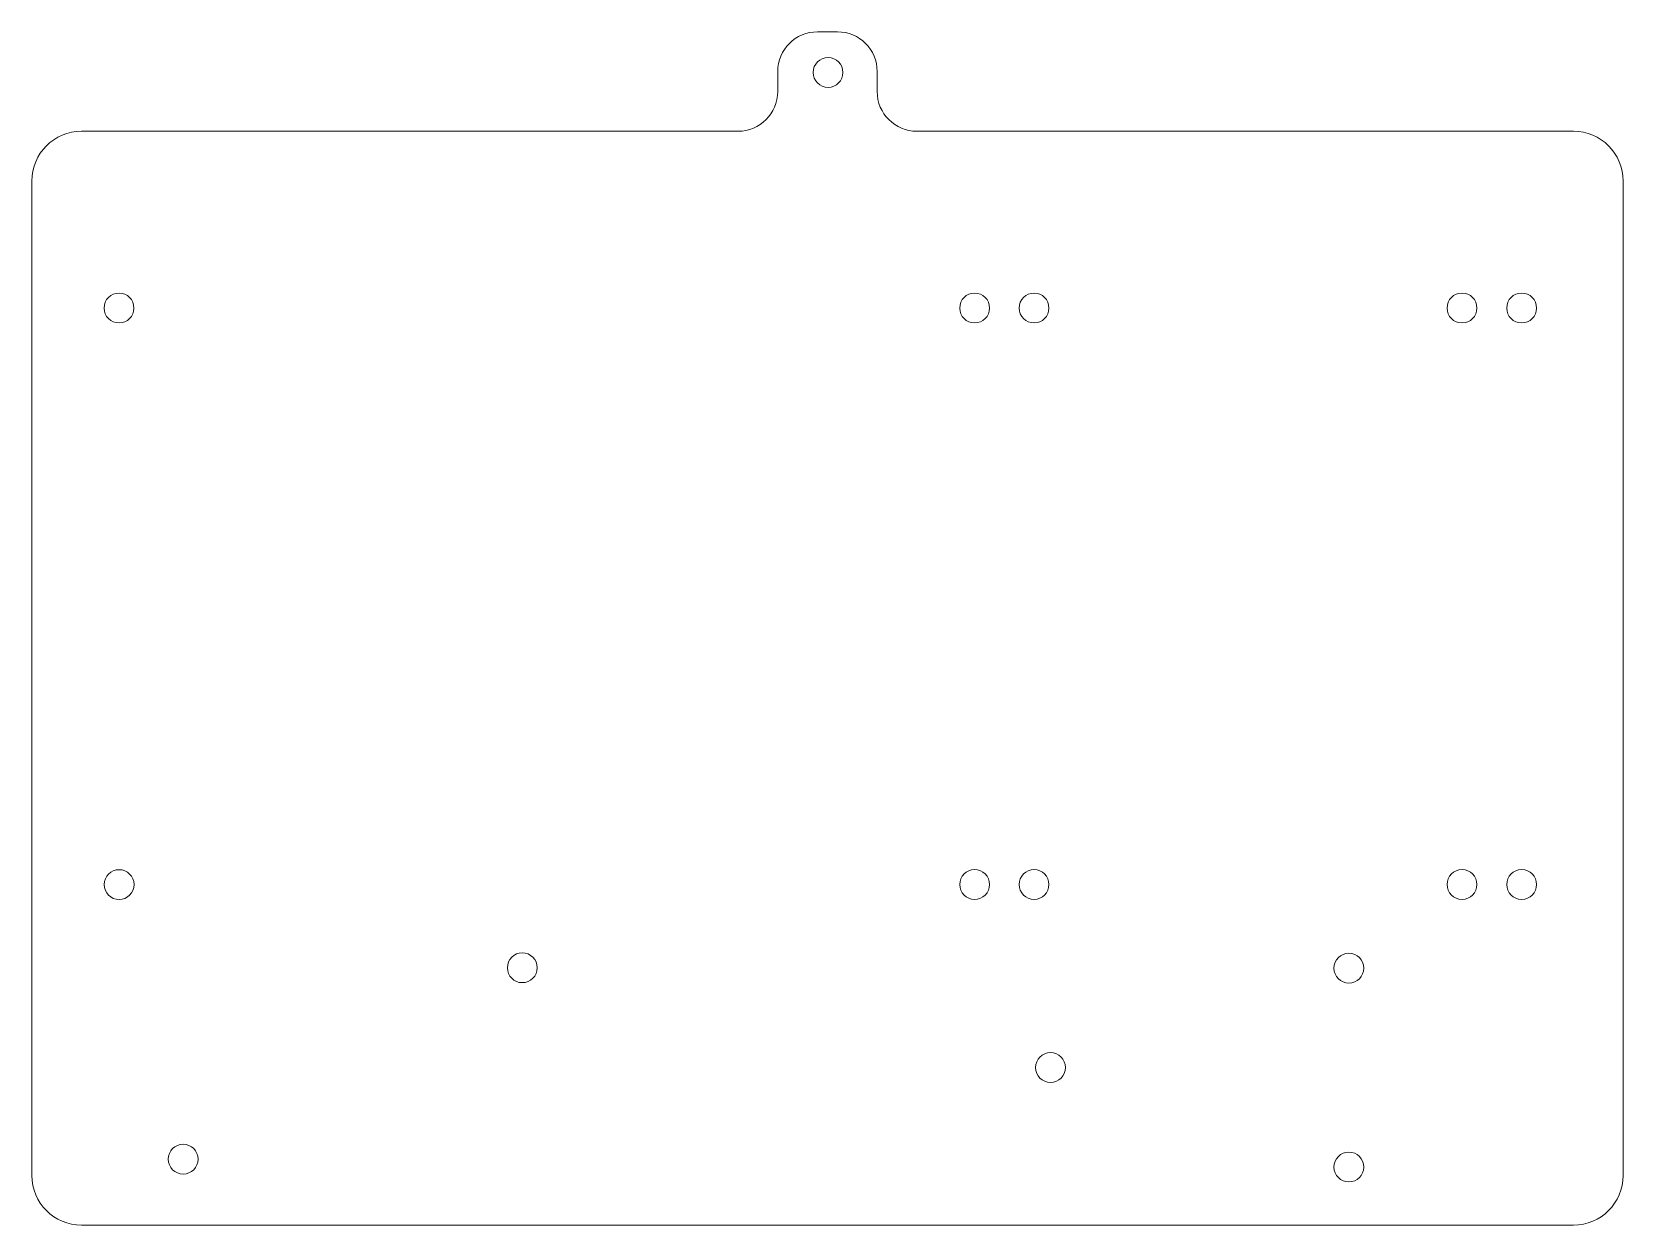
# Model space of a CAD drawing. Header units: millimetres. Extents: x 43 to 203, y 42 to 162.
import ezdxf

# ---------------------------------------------------------------- set-up
doc = ezdxf.new("R2010")
doc.units = ezdxf.units.MM
doc.header["$MEASUREMENT"] = 0
doc.layers.get('0').update_dxf_attribs({"lineweight": 0})

msp = doc.modelspace()

# ---------------------------------------------------------------- linework, layer by layer
at = {"color": 18, "lineweight": 9, "true_color": 0x000000}
for points, knots in [([(117.75, 157.76), (117.75, 159.97), (119.55, 161.76), (121.75, 161.76), (121.75, 161.76), (123.75, 161.76), (123.75, 161.76), (125.96, 161.76), (127.75, 159.97), (127.75, 157.76), (127.75, 157.76), (127.75, 155.76), (127.75, 155.76), (127.75, 153.55), (129.55, 151.76), (131.75, 151.76), (131.75, 151.76), (197.75, 151.76), (197.75, 151.76), (200.52, 151.76), (202.75, 149.52), (202.75, 146.76), (202.75, 146.76), (202.75, 46.76), (202.75, 46.76), (202.75, 44), (200.52, 41.76), (197.75, 41.76), (197.75, 41.76), (47.75, 41.76), (47.75, 41.76), (44.99, 41.76), (42.75, 44), (42.75, 46.76), (42.75, 46.76), (42.75, 146.76), (42.75, 146.76), (42.75, 149.52), (44.99, 151.76), (47.75, 151.76), (47.75, 151.76), (113.75, 151.76), (113.75, 151.76), (115.96, 151.76), (117.75, 153.55), (117.75, 155.76), (117.75, 155.76), (117.75, 157.76), (117.75, 157.76)], [0, 0, 0, 0, 1, 1, 1, 2, 2, 2, 3, 3, 3, 4, 4, 4, 5, 5, 5, 6, 6, 6, 7, 7, 7, 8, 8, 8, 9, 9, 9, 10, 10, 10, 11, 11, 11, 12, 12, 12, 13, 13, 13, 14, 14, 14, 15, 15, 15, 16, 16, 16, 16]), ([(121.31, 157.68), (121.31, 158.5), (121.98, 159.18), (122.81, 159.18), (123.64, 159.18), (124.31, 158.5), (124.31, 157.68), (124.31, 156.85), (123.64, 156.18), (122.81, 156.18), (121.98, 156.18), (121.31, 156.85), (121.31, 157.68), (121.31, 157.68), (121.31, 157.68), (121.31, 157.68)], [0, 0, 0, 0, 1, 1, 1, 2, 2, 2, 3, 3, 3, 4, 4, 4, 5, 5, 5, 5]), ([(50.02, 133.99), (50.02, 134.82), (50.7, 135.49), (51.52, 135.49), (52.35, 135.49), (53.02, 134.82), (53.02, 133.99), (53.02, 133.16), (52.35, 132.49), (51.52, 132.49), (50.7, 132.49), (50.02, 133.16), (50.02, 133.99), (50.02, 133.99), (50.02, 133.99), (50.02, 133.99)], [0, 0, 0, 0, 1, 1, 1, 2, 2, 2, 3, 3, 3, 4, 4, 4, 5, 5, 5, 5]), ([(136.05, 133.99), (136.05, 134.82), (136.72, 135.49), (137.55, 135.49), (138.38, 135.49), (139.05, 134.82), (139.05, 133.99), (139.05, 133.16), (138.38, 132.49), (137.55, 132.49), (136.72, 132.49), (136.05, 133.16), (136.05, 133.99), (136.05, 133.99), (136.05, 133.99), (136.05, 133.99)], [0, 0, 0, 0, 1, 1, 1, 2, 2, 2, 3, 3, 3, 4, 4, 4, 5, 5, 5, 5]), ([(142.02, 133.99), (142.02, 134.82), (142.7, 135.49), (143.52, 135.49), (144.35, 135.49), (145.02, 134.82), (145.02, 133.99), (145.02, 133.16), (144.35, 132.49), (143.52, 132.49), (142.7, 132.49), (142.02, 133.16), (142.02, 133.99), (142.02, 133.99), (142.02, 133.99), (142.02, 133.99)], [0, 0, 0, 0, 1, 1, 1, 2, 2, 2, 3, 3, 3, 4, 4, 4, 5, 5, 5, 5]), ([(191.05, 133.99), (191.05, 134.82), (191.72, 135.49), (192.55, 135.49), (193.38, 135.49), (194.05, 134.82), (194.05, 133.99), (194.05, 133.16), (193.38, 132.49), (192.55, 132.49), (191.72, 132.49), (191.05, 133.16), (191.05, 133.99), (191.05, 133.99), (191.05, 133.99), (191.05, 133.99)], [0, 0, 0, 0, 1, 1, 1, 2, 2, 2, 3, 3, 3, 4, 4, 4, 5, 5, 5, 5]), ([(50.03, 76.01), (50.03, 76.84), (50.7, 77.51), (51.53, 77.51), (52.36, 77.51), (53.03, 76.84), (53.03, 76.01), (53.03, 75.18), (52.36, 74.51), (51.53, 74.51), (50.7, 74.51), (50.03, 75.18), (50.03, 76.01), (50.03, 76.01), (50.03, 76.01), (50.03, 76.01)], [0, 0, 0, 0, 1, 1, 1, 2, 2, 2, 3, 3, 3, 4, 4, 4, 5, 5, 5, 5]), ([(136.05, 76.02), (136.05, 76.85), (136.72, 77.52), (137.55, 77.52), (138.38, 77.52), (139.05, 76.85), (139.05, 76.02), (139.05, 75.19), (138.38, 74.52), (137.55, 74.52), (136.72, 74.52), (136.05, 75.19), (136.05, 76.02), (136.05, 76.02), (136.05, 76.02), (136.05, 76.02)], [0, 0, 0, 0, 1, 1, 1, 2, 2, 2, 3, 3, 3, 4, 4, 4, 5, 5, 5, 5]), ([(142.02, 76.02), (142.02, 76.85), (142.7, 77.52), (143.52, 77.52), (144.35, 77.52), (145.02, 76.85), (145.02, 76.02), (145.02, 75.19), (144.35, 74.52), (143.52, 74.52), (142.7, 74.52), (142.02, 75.19), (142.02, 76.02), (142.02, 76.02), (142.02, 76.02), (142.02, 76.02)], [0, 0, 0, 0, 1, 1, 1, 2, 2, 2, 3, 3, 3, 4, 4, 4, 5, 5, 5, 5]), ([(191.05, 76.02), (191.05, 76.85), (191.72, 77.52), (192.55, 77.52), (193.38, 77.52), (194.05, 76.85), (194.05, 76.02), (194.05, 75.19), (193.38, 74.52), (192.55, 74.52), (191.72, 74.52), (191.05, 75.19), (191.05, 76.02), (191.05, 76.02), (191.05, 76.02), (191.05, 76.02)], [0, 0, 0, 0, 1, 1, 1, 2, 2, 2, 3, 3, 3, 4, 4, 4, 5, 5, 5, 5]), ([(90.57, 67.65), (90.57, 68.48), (91.24, 69.15), (92.07, 69.15), (92.9, 69.15), (93.57, 68.48), (93.57, 67.65), (93.57, 66.83), (92.9, 66.15), (92.07, 66.15), (91.24, 66.15), (90.57, 66.83), (90.57, 67.65), (90.57, 67.65), (90.57, 67.65), (90.57, 67.65)], [0, 0, 0, 0, 1, 1, 1, 2, 2, 2, 3, 3, 3, 4, 4, 4, 5, 5, 5, 5]), ([(173.68, 67.61), (173.68, 68.44), (174.35, 69.11), (175.18, 69.11), (176.01, 69.11), (176.68, 68.44), (176.68, 67.61), (176.68, 66.78), (176.01, 66.11), (175.18, 66.11), (174.35, 66.11), (173.68, 66.78), (173.68, 67.61), (173.68, 67.61), (173.68, 67.61), (173.68, 67.61)], [0, 0, 0, 0, 1, 1, 1, 2, 2, 2, 3, 3, 3, 4, 4, 4, 5, 5, 5, 5]), ([(143.68, 57.61), (143.68, 58.44), (144.35, 59.11), (145.18, 59.11), (146.01, 59.11), (146.68, 58.44), (146.68, 57.61), (146.68, 56.78), (146.01, 56.11), (145.18, 56.11), (144.35, 56.11), (143.68, 56.78), (143.68, 57.61), (143.68, 57.61), (143.68, 57.61), (143.68, 57.61)], [0, 0, 0, 0, 1, 1, 1, 2, 2, 2, 3, 3, 3, 4, 4, 4, 5, 5, 5, 5]), ([(56.47, 48.4), (56.47, 49.23), (57.14, 49.9), (57.97, 49.9), (58.8, 49.9), (59.47, 49.23), (59.47, 48.4), (59.47, 47.58), (58.8, 46.9), (57.97, 46.9), (57.14, 46.9), (56.47, 47.58), (56.47, 48.4), (56.47, 48.4), (56.47, 48.4), (56.47, 48.4)], [0, 0, 0, 0, 1, 1, 1, 2, 2, 2, 3, 3, 3, 4, 4, 4, 5, 5, 5, 5]), ([(173.68, 47.61), (173.68, 48.44), (174.35, 49.11), (175.18, 49.11), (176.01, 49.11), (176.68, 48.44), (176.68, 47.61), (176.68, 46.78), (176.01, 46.11), (175.18, 46.11), (174.35, 46.11), (173.68, 46.78), (173.68, 47.61), (173.68, 47.61), (173.68, 47.61), (173.68, 47.61)], [0, 0, 0, 0, 1, 1, 1, 2, 2, 2, 3, 3, 3, 4, 4, 4, 5, 5, 5, 5])]:
    msp.add_open_spline(points, degree=3, knots=knots, dxfattribs=at)
at = {"color": 7, "lineweight": 9, "true_color": 0xffffff}
for points in [[(185.05, 133.99), (185.05, 134.82), (185.72, 135.49), (186.55, 135.49), (187.38, 135.49), (188.05, 134.82), (188.05, 133.99), (188.05, 133.16), (187.38, 132.49), (186.55, 132.49), (185.72, 132.49), (185.05, 133.16), (185.05, 133.99), (185.05, 133.99), (185.05, 133.99), (185.05, 133.99)], [(185.05, 76.02), (185.05, 76.85), (185.72, 77.52), (186.55, 77.52), (187.38, 77.52), (188.05, 76.85), (188.05, 76.02), (188.05, 75.19), (187.38, 74.52), (186.55, 74.52), (185.72, 74.52), (185.05, 75.19), (185.05, 76.02), (185.05, 76.02), (185.05, 76.02), (185.05, 76.02)]]:
    msp.add_open_spline(points, degree=3, knots=[0, 0, 0, 0, 1, 1, 1, 2, 2, 2, 3, 3, 3, 4, 4, 4, 5, 5, 5, 5], dxfattribs=at)

doc.saveas('drawing.dxf')
